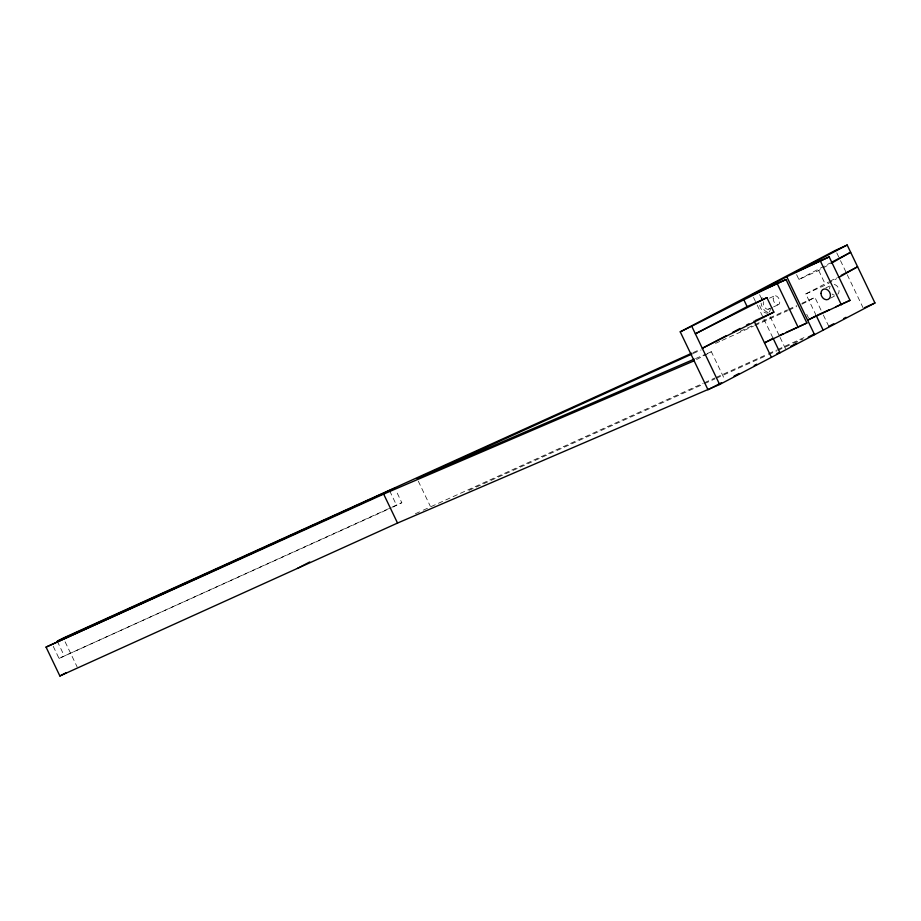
<?xml version="1.0" encoding="UTF-8"?>
<svg xmlns="http://www.w3.org/2000/svg" width="921" height="921" viewBox="0 0 921 921"><rect width="100%" height="100%" fill="white"/><g stroke="black" fill="none" stroke-linecap="round" stroke-linejoin="round"><path stroke-width="0.69" stroke-dasharray="4.61 3.45" d="M796.573 274.619L798.887 279.443L818.688 270.475L829.752 264.177M816.248 315.661L805.829 293.937L825.63 284.957L836.694 278.66M53.245 646.346L59.025 658.423L391.344 507.436M798.887 279.443L830.454 262.876M392.714 507.183L401.809 502.693L396.03 490.617M805.829 293.937L828.555 281.999M829.821 281.342L837.396 277.359M825.746 287.997L829.441 286.051M801.903 304.218L814.912 297.391L822.752 313.773M696.587 359.512L711.38 351.753L724.654 379.464M830.604 298.139L834.299 296.194M759.629 294.697L761.356 298.312L763.106 297.518M769.449 298.174L774.4 295.929M768.655 309.111L772.374 307.43M773.605 306.866L778.556 304.621M693.133 352.582L699.684 349.623M740.277 331.226L787.409 309.859M788.721 309.26L796.584 305.703M801.823 303.331L814.912 297.391M693.26 353.457L701.111 349.899M715.513 343.372L720.752 341M722.052 340.413L753.47 326.172M754.783 325.574L787.501 310.745M788.813 310.158L796.665 306.589M392.657 506.838L401.809 502.693M59.025 658.423L391.402 507.782M415.383 513.745L421.922 510.775M423.223 510.188L429.773 507.218M431.074 506.619L703.195 383.286M704.507 382.699L714.972 377.955M716.285 377.357L767.308 354.24M768.609 353.641L776.461 350.084M777.773 349.496L803.941 337.639M468.927 490.398L703.218 384.218M704.519 383.62L714.995 378.876M716.308 378.278L767.354 355.149M768.655 354.55L776.518 350.993M777.819 350.394L792.221 343.878M793.534 343.28L802.686 339.124M695.539 358.58L706.096 354.021M707.42 353.457L711.38 351.753M836.775 252.884L839.86 259.319M840.482 260.608L846.652 273.479M847.262 274.769L863.299 308.247M818.688 270.475L825.63 284.957M823.362 315.028L828.796 326.368M806.727 314.303L808.534 318.079M770.163 316.686L779.442 336.084M780.064 337.385L785.625 349.024M753.505 297.402L756.567 303.803M757.177 305.081L763.302 317.86M763.912 319.138L773.099 338.306M418.295 481.153L430.36 506.343M389.698 490.916L396.64 505.41M65.115 641.822L77.191 667.023M57.263 641.212L64.205 655.706M769.265 308.616A4.824 2.924 65.6 0 1 764.983 307.683A4.824 2.924 65.6 0 1 763.486 301.685M768.298 312.795A8.036 4.87 65.6 0 1 759.365 303.895M761.356 298.312A8.036 4.87 65.6 0 1 762.6 297.978M770.336 309.076A8.036 4.87 65.6 0 1 769.3 311.966M767.423 312.173A8.036 4.87 65.6 0 1 761.103 303.101M834.403 295.146A5.63 4.467 62.3 0 1 832.02 293.96M829.591 288.895A5.63 4.467 62.3 0 1 830.201 286.362M834.276 284.508A5.63 4.467 62.3 0 1 838.697 288.653A5.63 4.467 62.3 0 1 837.742 294.248M773.18 298.162A4.824 2.924 65.6 0 0 777.819 304.828A4.824 2.924 65.6 0 0 778.441 297.84A4.824 2.924 65.6 0 0 773.18 298.162"/><path stroke-width="1.38" d="M830.984 263.475L850.659 252.273L831.721 262.209M839.158 277.256L857.601 266.756L841.184 275.367M721.557 382.664L708.007 389.779L680.239 331.836L835.543 250.305L847.182 245.021L874.95 302.974L719.646 384.506L397.538 523.059L59.877 675.979L46.05 647.106L394.867 488.199L57.263 641.212L63.307 638.046L691.821 353.18M680.239 331.836C715.629 314.637 750.178 295.722 786.05 279.547L806.877 323.006L764.476 342.842L773.099 338.306L780.041 352.801M823.178 330.144L816.248 315.661L807.613 320.197L850.014 300.361L829.188 256.901L786.787 276.737L752.284 294.847L786.05 279.547M847.182 245.021L795.422 272.202L829.188 256.901M766.917 297.656L747.127 306.624L695.355 333.805L766.917 297.656L773.859 312.138L702.297 348.288L726.289 335.693M732.598 332.377L740.173 328.406M746.494 325.09L749.015 323.766M297.379 568.453L309.709 561.983M734.06 376.102L739.091 373.454M754.184 365.533L756.705 364.209M776.829 353.652L779.339 352.329M828.796 326.368L833.724 323.778M843.578 318.608L846.054 317.308M790.655 346.388L796.941 343.084M808.247 337.155L814.521 333.851M59.877 675.979L66.059 672.779M755.301 320.554L773.859 312.138M691.947 354.055L417.086 478.632L694.227 359.144M46.05 647.106L383.654 494.093L694.123 360.813M817.537 315.074L829.234 309.778M835.727 306.831L839.618 305.07M842.22 303.884L850.014 300.361M779.592 335.371L783.495 333.598M786.097 332.423L806.877 323.006M864.6 307.66L874.95 302.974M820.565 261.426L841.391 304.886M786.787 276.737L814.555 334.68M777.428 284.071L798.242 327.531M743.65 299.383L747.127 306.624M754.069 321.107L771.418 357.325M691.89 326.552L719.646 384.506M383.654 494.093L397.538 523.059M820.968 293.419A5.63 4.467 62.3 0 0 828.14 299.429A5.63 4.467 62.3 0 0 828.025 290.219A5.63 4.467 62.3 0 0 820.968 293.419"/></g></svg>
